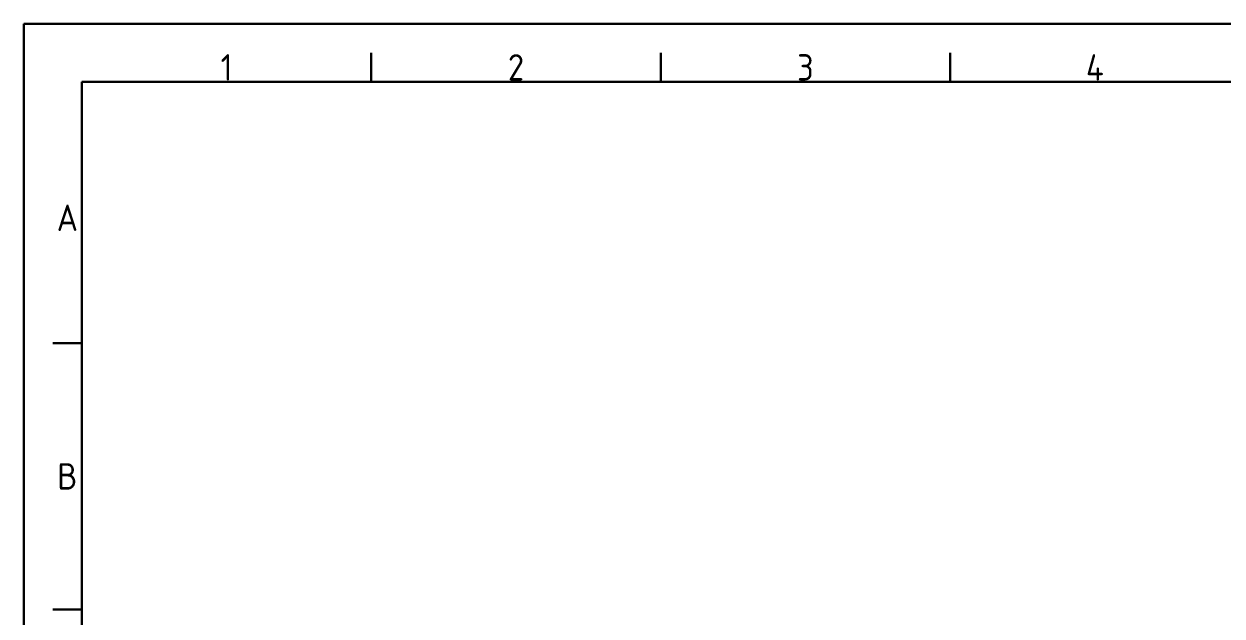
# Model space of a CAD drawing. Header units: inches. Extents: x 19872 to 20895, y -3871 to -3154.
# Drawn here: x 19872 to 20376, y -3403 to -3154 of the extents above; entities that cross this region are included whole.
import ezdxf
from ezdxf.enums import TextEntityAlignment as Align

# ---------------------------------------------------------------- set-up
doc = ezdxf.new("R2010")
doc.units = ezdxf.units.IN
doc.header["$LTSCALE"] = 1.21
doc.header["$MEASUREMENT"] = 0
doc.layers.add('图框层', color=7, linetype='CONTINUOUS', lineweight=35)
doc.styles.add('ISO Proportional', font='isocp.shx')

msp = doc.modelspace()

# ---------------------------------------------------------------- linework, layer by layer
at = {"layer": '图框层', "color": 0, "lineweight": 30}
for p, q in [((20870.174, -3154.284), (19871.877, -3154.284)), ((19871.877, -3154.284), (19871.877, -3178.633)), ((20017.969, -3178.633), (20017.969, -3166.459)), ((20139.713, -3178.633), (20139.713, -3166.459)), ((20261.456, -3178.633), (20261.456, -3166.459)), ((19871.877, -3871.033), (19871.877, -3178.633)), ((20870.174, -3178.633), (19896.226, -3178.633)), ((20870.174, -3178.633), (19896.226, -3178.633)), ((19896.226, -3178.633), (19896.226, -3840.276)), ((19896.226, -3178.633), (19896.226, -3846.684)), ((19896.226, -3288.65), (19884.051, -3288.65)), ((19896.226, -3400.654), (19884.051, -3400.654))]:
    msp.add_line(p, q, dxfattribs=at)

# ---------------------------------------------------------------- texts
at = {"layer": '图框层', "color": 0, "lineweight": 30, "style": 'ISO Proportional'}
for s, p in [('1', (19957.098, -3172.546)), ('2', (20078.841, -3172.546)), ('3', (20200.585, -3172.546)), ('4', (20322.328, -3172.546)), ('A', (19890.139, -3235.852)), ('B', (19890.139, -3344.652))]:
    msp.add_text(s, height=11.103, dxfattribs=at).set_placement(p, align=Align.MIDDLE)

doc.saveas('drawing.dxf')
